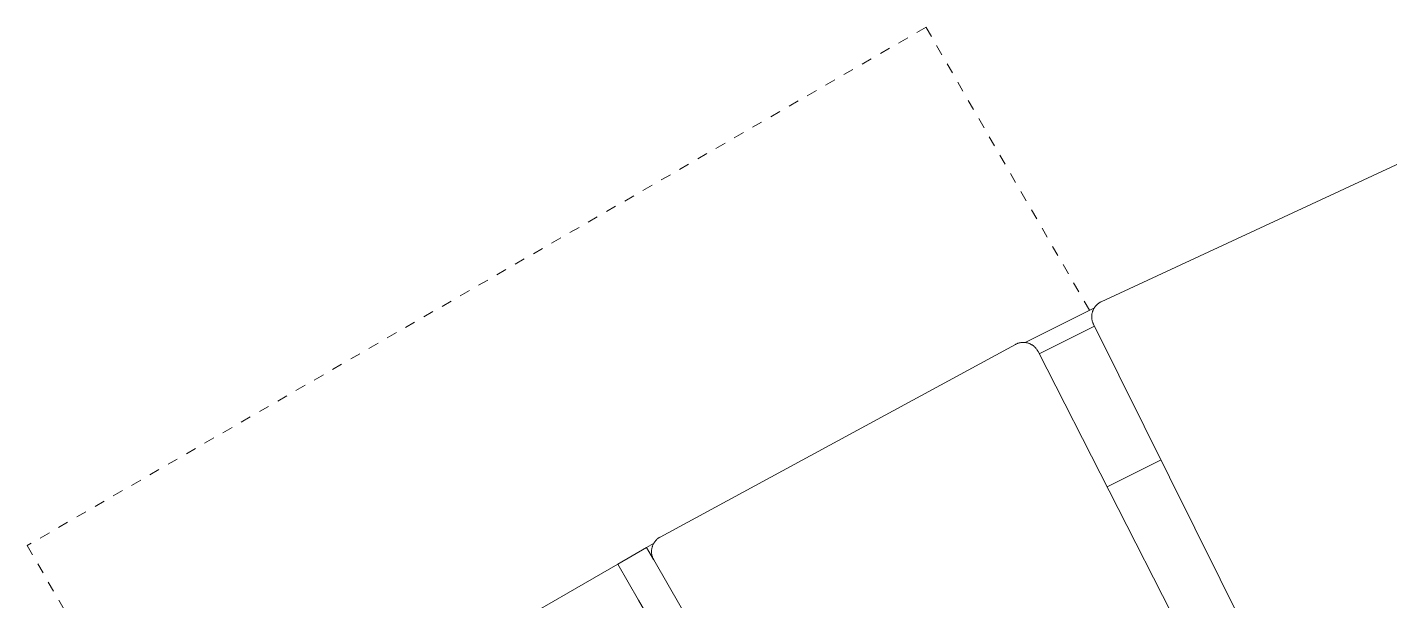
# Model space of a CAD drawing. Header units: inches. Extents: x -6 to 195, y -3 to 126.
# Drawn here: x -1.46 to 11.46, y 62.55 to 68 of the extents above; entities that cross this region are included whole.
import ezdxf

# ---------------------------------------------------------------- set-up
doc = ezdxf.new("R2010")
doc.units = ezdxf.units.IN
doc.linetypes.add('HIDDEN', pattern=[1.905, 1.27, -0.635])
doc.layers.add('ZANO_R', color=7, linetype='Continuous', lineweight=0)
doc.layers.add('ZANO_R_przerywana', color=250, linetype='HIDDEN', lineweight=0)

msp = doc.modelspace()

# ---------------------------------------------------------------- linework, layer by layer
at = {"layer": 'ZANO_R'}
for p, q in [((12.19999, 67.00885), (8.72445, 65.3928)), ((8.0019, 65.0058), (8.65854, 65.33541)), ((8.63434, 65.26747), (8.63384, 65.26211)), ((8.63503, 65.2728), (8.63434, 65.26747)), ((8.6359, 65.27811), (8.63503, 65.2728)), ((8.63695, 65.28338), (8.6359, 65.27811)), ((8.63818, 65.28862), (8.63695, 65.28338)), ((8.63959, 65.29381), (8.63818, 65.28862)), ((8.64117, 65.29894), (8.63959, 65.29381)), ((8.64293, 65.30403), (8.64117, 65.29894)), ((8.64486, 65.30904), (8.64293, 65.30403)), ((8.64696, 65.31399), (8.64486, 65.30904)), ((8.64923, 65.31887), (8.64696, 65.31399)), ((8.65166, 65.32366), (8.64923, 65.31887)), ((8.65426, 65.32837), (8.65166, 65.32366)), ((8.65701, 65.33299), (8.65426, 65.32837)), ((8.65992, 65.33751), (8.65701, 65.33299)), ((8.66299, 65.34193), (8.65992, 65.33751)), ((8.6662, 65.34624), (8.66299, 65.34193)), ((8.66956, 65.35044), (8.6662, 65.34624)), ((8.67306, 65.35453), (8.66956, 65.35044)), ((8.6767, 65.35849), (8.67306, 65.35453)), ((8.68047, 65.36232), (8.6767, 65.35849)), ((8.68437, 65.36602), (8.68047, 65.36232)), ((8.68839, 65.36959), (8.68437, 65.36602)), ((8.69253, 65.37302), (8.68839, 65.36959)), ((8.69679, 65.37631), (8.69253, 65.37302)), ((8.70116, 65.37944), (8.69679, 65.37631)), ((8.70563, 65.38243), (8.70116, 65.37944)), ((8.7102, 65.38526), (8.70563, 65.38243)), ((8.71486, 65.38794), (8.7102, 65.38526)), ((8.71962, 65.39045), (8.71486, 65.38794)), ((8.72445, 65.3928), (8.71962, 65.39045)), ((8.13655, 64.89753), (8.65966, 65.16014)), ((8.63352, 65.25675), (8.63338, 65.25137)), ((8.63338, 65.25137), (8.63342, 65.24599)), ((8.63342, 65.24599), (8.63365, 65.24062)), ((8.63384, 65.26211), (8.63352, 65.25675)), ((8.63365, 65.24062), (8.63406, 65.23526)), ((8.63406, 65.23526), (8.63466, 65.22991)), ((8.63466, 65.22991), (8.63544, 65.22459)), ((8.63544, 65.22459), (8.63639, 65.2193)), ((8.63639, 65.2193), (8.63753, 65.21405)), ((8.63753, 65.21405), (8.63885, 65.20883)), ((8.63885, 65.20883), (8.64034, 65.20367)), ((8.64034, 65.20367), (8.64201, 65.19856)), ((8.64201, 65.19856), (8.64386, 65.1935)), ((8.64386, 65.1935), (8.64587, 65.18852)), ((8.64587, 65.18852), (8.64805, 65.1836)), ((8.64984, 65.17989), (8.64805, 65.1836)), ((8.64984, 65.17989), (16.40004, 49.59281)), ((7.96528, 65.00562), (7.95996, 65.00487)), ((7.97063, 65.00618), (7.96528, 65.00562)), ((7.976, 65.00656), (7.97063, 65.00618)), ((7.98137, 65.00675), (7.976, 65.00656)), ((7.98675, 65.00676), (7.98137, 65.00675)), ((7.99212, 65.00659), (7.98675, 65.00676)), ((7.99749, 65.00623), (7.99212, 65.00659)), ((8.00284, 65.00569), (7.99749, 65.00623)), ((8.00817, 65.00497), (8.00284, 65.00569)), ((7.90927, 64.98771), (4.54047, 63.15956)), ((7.91404, 64.9902), (7.90927, 64.98771)), ((7.91889, 64.99251), (7.91404, 64.9902)), ((7.92382, 64.99467), (7.91889, 64.99251)), ((7.92882, 64.99665), (7.92382, 64.99467)), ((7.93388, 64.99846), (7.92882, 64.99665)), ((7.939, 65.0001), (7.93388, 64.99846)), ((7.94418, 65.00156), (7.939, 65.0001)), ((7.9494, 65.00284), (7.94418, 65.00156)), ((7.95466, 65.00395), (7.9494, 65.00284)), ((7.95996, 65.00487), (7.95466, 65.00395)), ((8.01347, 65.00407), (8.00817, 65.00497)), ((8.01873, 65.00299), (8.01347, 65.00407)), ((8.02396, 65.00172), (8.01873, 65.00299)), ((8.02914, 65.00028), (8.02396, 65.00172)), ((8.03427, 64.99867), (8.02914, 65.00028)), ((8.03934, 64.99688), (8.03427, 64.99867)), ((8.04435, 64.99492), (8.03934, 64.99688)), ((8.04928, 64.99278), (8.04435, 64.99492)), ((8.05415, 64.99048), (8.04928, 64.99278)), ((8.05892, 64.98802), (8.05415, 64.99048)), ((8.06362, 64.98539), (8.05892, 64.98802)), ((8.06822, 64.98261), (8.06362, 64.98539)), ((8.07272, 64.97967), (8.06822, 64.98261)), ((8.07712, 64.97658), (8.07272, 64.97967)), ((8.08141, 64.97334), (8.07712, 64.97658)), ((8.08559, 64.96995), (8.08141, 64.97334)), ((8.08965, 64.96643), (8.08559, 64.96995)), ((8.09359, 64.96276), (8.08965, 64.96643)), ((8.0974, 64.95897), (8.09359, 64.96276)), ((8.10108, 64.95505), (8.0974, 64.95897)), ((8.10462, 64.951), (8.10108, 64.95505)), ((8.10802, 64.94684), (8.10462, 64.951)), ((8.11128, 64.94256), (8.10802, 64.94684)), ((8.11439, 64.93817), (8.11128, 64.94256)), ((8.11735, 64.93368), (8.11439, 64.93817)), ((8.12015, 64.92909), (8.11735, 64.93368)), ((8.12279, 64.92441), (8.12015, 64.92909)), ((8.12471, 64.92076), (8.12279, 64.92441)), ((16.02418, 49.4088), (8.12471, 64.92076)), ((8.77972, 63.63454), (9.29068, 63.89104)), ((4.47828, 63.09826), (4.4115, 63.05973)), ((4.4115, 63.05973), (4.47824, 63.0982)), ((4.46621, 63.07103), (4.4646, 63.0659)), ((4.468, 63.0761), (4.46621, 63.07103)), ((4.46997, 63.08111), (4.468, 63.0761)), ((4.4721, 63.08605), (4.46997, 63.08111)), ((4.4744, 63.09091), (4.4721, 63.08605)), ((4.47686, 63.09569), (4.4744, 63.09091)), ((4.47949, 63.10038), (4.47686, 63.09569)), ((4.48227, 63.10498), (4.47949, 63.10038)), ((4.48521, 63.10948), (4.48227, 63.10498)), ((4.4883, 63.11388), (4.48521, 63.10948)), ((4.49154, 63.11817), (4.4883, 63.11388)), ((4.49493, 63.12235), (4.49154, 63.11817)), ((4.49845, 63.12641), (4.49493, 63.12235)), ((4.50212, 63.13035), (4.49845, 63.12641)), ((4.50591, 63.13416), (4.50212, 63.13035)), ((4.50983, 63.13784), (4.50591, 63.13416)), ((4.51388, 63.14138), (4.50983, 63.13784)), ((4.51804, 63.14478), (4.51388, 63.14138)), ((4.52232, 63.14804), (4.51804, 63.14478)), ((4.52671, 63.15115), (4.52232, 63.14804)), ((4.5312, 63.15411), (4.52671, 63.15115)), ((4.53579, 63.15691), (4.5312, 63.15411)), ((4.54047, 63.15956), (4.53579, 63.15691)), ((4.4115, 63.05973), (4.1387, 62.90231)), ((4.47652, 62.94705), (4.4115, 63.05973)), ((4.45829, 63.02888), (4.45812, 63.02351)), ((4.45812, 63.02351), (4.45813, 63.01813)), ((4.45813, 63.01813), (4.45833, 63.01276)), ((4.45865, 63.03425), (4.45829, 63.02888)), ((4.45833, 63.01276), (4.4587, 63.00739)), ((4.45919, 63.0396), (4.45865, 63.03425)), ((4.4587, 63.00739), (4.45926, 63.00205)), ((4.45991, 63.04493), (4.45919, 63.0396)), ((4.45926, 63.00205), (4.46001, 62.99672)), ((4.46081, 63.05023), (4.45991, 63.04493)), ((4.46001, 62.99672), (4.46093, 62.99142)), ((4.46189, 63.0555), (4.46081, 63.05023)), ((4.46093, 62.99142), (4.46204, 62.98616)), ((4.46316, 63.06072), (4.46189, 63.0555)), ((4.46204, 62.98616), (4.46332, 62.98094)), ((4.4646, 63.0659), (4.46316, 63.06072)), ((4.46332, 62.98094), (4.46478, 62.97576)), ((4.46478, 62.97576), (4.46642, 62.97064)), ((4.46642, 62.97064), (4.46823, 62.96558)), ((4.46823, 62.96558), (4.47021, 62.96058)), ((4.47021, 62.96058), (4.47237, 62.95565)), ((4.47237, 62.95565), (4.47469, 62.9508)), ((4.47396, 62.95228), (4.47553, 62.94914)), ((4.47469, 62.9508), (4.47717, 62.94603)), ((4.47553, 62.94914), (4.47717, 62.94603)), ((4.47918, 62.94243), (4.47717, 62.94603)), ((4.47918, 62.94243), (13.17966, 47.86515)), ((4.1387, 62.90231), (2.91111, 62.19391)), ((4.1387, 62.90231), (4.33548, 62.56131)), ((12.79684, 47.89839), (4.33548, 62.56131))]:
    msp.add_line(p, q, dxfattribs=at)
at = {"layer": 'ZANO_R_przerywana', "ltscale": 0.05}
for p, q in [((7.06176, 67.9982), (-1.4632, 63.0788)), ((8.61175, 65.31218), (7.06176, 67.9982)), ((-1.4632, 63.0788), (10.34335, 42.61892))]:
    msp.add_line(p, q, dxfattribs=at)

doc.saveas('drawing.dxf')
